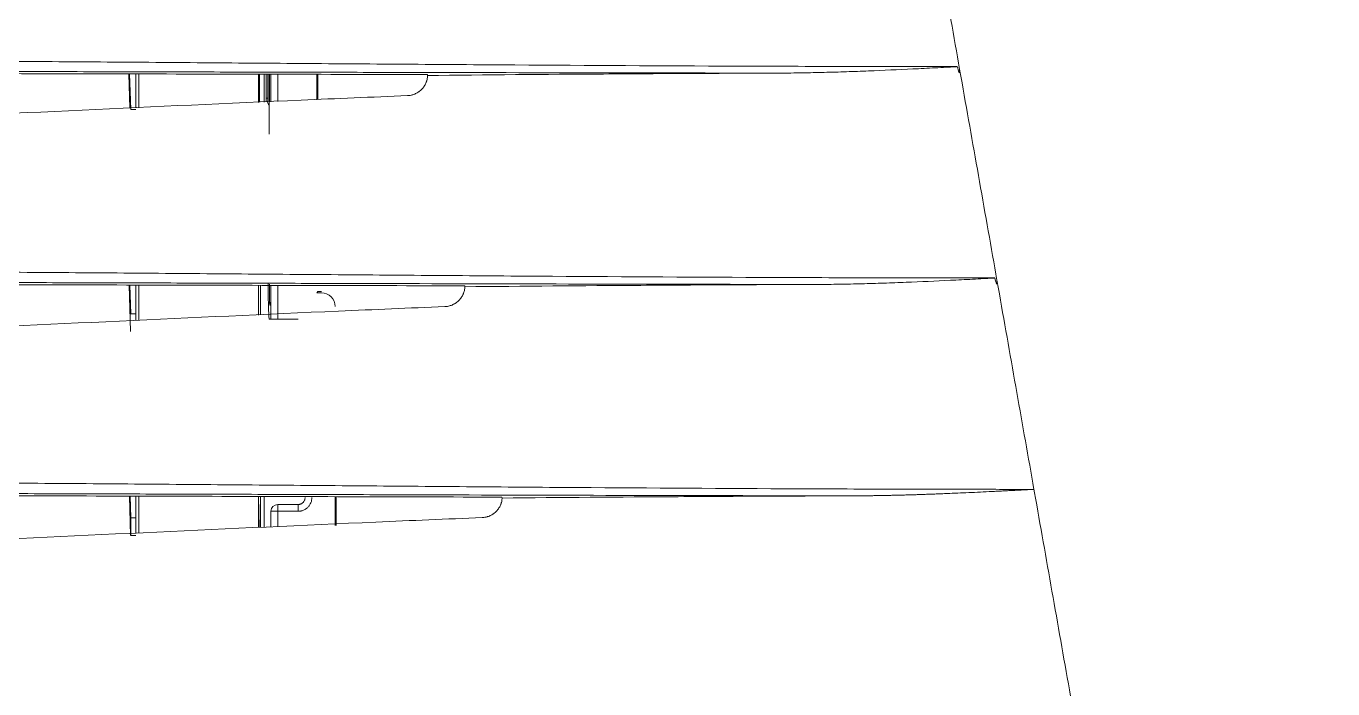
# Model space of a CAD drawing. Header units: millimetres. Extents: x 70151 to 230897, y 35202 to 113211.
# Drawn here: x 175065.9 to 175162.3, y 70947.9 to 70996.8 of the extents above; entities that cross this region are included whole.
import ezdxf

# ---------------------------------------------------------------- set-up
doc = ezdxf.new("R2010")
doc.units = ezdxf.units.MM
doc.header["$LTSCALE"] = 50
doc.layers.add('2-con', color=2, linetype='Continuous')
doc.layers.add('mark-B', color=2, linetype='Continuous', lineweight=20)

# ---------------------------------------------------------------- blocks, each defined once
blk = doc.blocks.new('무풍1way 일반')
at = {"layer": 'mark-B'}
for p, q in [((-421.772, -181.73), (-421.772, -179.011)), ((-421.553, -178.82), (-421.192, -178.82)), ((-421.553, -181.731), (-421.553, -179.003)), ((-421.077, -181.734), (-421.165, -178.819)), ((-436.341, -179.559), (-436.341, -181.693)), ((-436.341, -179.559), (-436.341, -181.693)), ((-436.249, -179.559), (-436.249, -181.693)), ((-436.249, -179.559), (-436.249, -181.693)), ((-432.025, -179.472), (-432.025, -180.616)), ((-432.025, -179.472), (-432.025, -180.616)), ((-431.523, -180.616), (-431.523, -179.45)), ((-431.523, -180.616), (-431.523, -179.45)), ((-431.019, -179.428), (-431.019, -181.707)), ((-431.019, -179.428), (-431.019, -181.707)), ((-430.74, -179.415), (-430.74, -181.708)), ((-430.74, -179.415), (-430.74, -181.708)), ((-430.604, -181.708), (-430.644, -179.411)), ((-430.604, -181.708), (-430.644, -179.411)), ((-430.593, -179.407), (-430.593, -181.707)), ((-421.553, -180.124), (-421.178, -180.124)), ((-421.13, -181.733), (-421.178, -180.124)), ((-432.025, -180.616), (-433.538, -180.616)), ((-432.025, -180.616), (-433.538, -180.616)), ((-433.538, -181.114), (-432.025, -181.114)), ((-433.538, -181.114), (-432.025, -181.114)), ((-431.523, -180.616), (-432.025, -180.616)), ((-431.523, -180.616), (-432.025, -180.616)), ((-421.062, -197.307), (-421.165, -193.881)), ((-433.538, -194.784), (-432.025, -194.784)), ((-433.538, -194.784), (-432.025, -194.784)), ((-431.523, -194.784), (-432.025, -194.784)), ((-432.025, -194.784), (-432.025, -197.28)), ((-431.523, -194.784), (-432.025, -194.784)), ((-432.025, -194.784), (-432.025, -197.28)), ((-431.523, -194.784), (-431.391, -194.784)), ((-431.523, -197.282), (-431.523, -194.784)), ((-431.523, -194.784), (-431.391, -194.784)), ((-431.523, -196.894), (-431.523, -194.784)), ((-430.74, -195.102), (-430.74, -197.283)), ((-430.74, -195.102), (-430.74, -197.283)), ((-430.593, -195.094), (-430.593, -197.283)), ((-421.772, -197.303), (-421.772, -194.7)), ((-421.553, -197.305), (-421.553, -194.69)), ((-421.553, -195.186), (-421.178, -195.186)), ((-421.114, -197.306), (-421.178, -195.186)), ((-431.439, -195.814), (-431.485, -195.814)), ((-431.439, -195.814), (-431.485, -195.814)), ((-434.896, -196.734), (-435.245, -196.734)), ((-434.896, -196.734), (-435.245, -196.734)), ((-435.245, -196.827), (-434.988, -196.827)), ((-435.245, -196.827), (-434.988, -196.827)), ((-434.988, -196.827), (-434.896, -196.734)), ((-434.988, -196.827), (-434.896, -196.734)), ((-431.392, -208.434), (-431.392, -212.858)), ((-431.392, -208.434), (-431.392, -212.858)), ((-434.988, -210.98), (-434.988, -212.85)), ((-434.988, -210.98), (-434.988, -212.85)), ((-434.896, -212.851), (-434.896, -210.976)), ((-434.896, -212.851), (-434.896, -210.976)), ((-432.025, -210.848), (-432.025, -212.857)), ((-432.025, -210.848), (-432.025, -212.857)), ((-431.523, -212.857), (-431.523, -210.825)), ((-431.523, -212.857), (-431.523, -210.825)), ((-431.403, -212.858), (-431.403, -210.819)), ((-431.403, -212.858), (-431.403, -210.819)), ((-431.249, -211.11), (-431.247, -211.067)), ((-431.249, -211.11), (-431.247, -211.067)), ((-431.16, -212.858), (-431.16, -210.808)), ((-431.16, -212.858), (-431.16, -210.808)), ((-431.019, -210.802), (-431.019, -212.857)), ((-431.019, -210.802), (-431.019, -212.857)), ((-430.68, -210.788), (-430.664, -212.859)), ((-430.68, -210.788), (-430.664, -212.859)), ((-430.596, -212.859), (-430.631, -210.785)), ((-430.596, -212.859), (-430.631, -210.785)), ((-430.593, -210.782), (-430.593, -212.857)), ((-421.772, -212.876), (-421.772, -210.387)), ((-421.553, -210.248), (-421.178, -210.248)), ((-421.553, -212.877), (-421.553, -210.377)), ((-421.099, -212.879), (-421.178, -210.248)), ((-421.046, -212.879), (-421.122, -210.359))]:
    blk.add_line(p, q, dxfattribs=at)
blk.add_arc((-431.749, -211.067), 0.502, 355.11295, 0, dxfattribs=at)
blk.add_arc((-431.749, -211.067), 0.502, 355.11295, 0, dxfattribs=at)
for centre, major_axis, ratio, start_param, end_param in [((-421.165, -178.82), (0, -1.506), 0.017455, 4.712389, 5.759587), ((-433.538, -180.616), (0, -0.502), 0.000394, 4.712389, 6.153043), ((-433.538, -180.616), (0, -0.502), 0.000394, 4.712389, 6.153043), ((-432.025, -180.616), (-0.498, -0.066), 0.991395, 1.439291, 3.007874), ((-432.025, -180.616), (0, -0.502), 0.000394, 4.712389, 6.153043), ((-432.025, -180.616), (-0.498, -0.066), 0.991395, 1.439291, 3.007874), ((-432.025, -180.616), (0, -0.502), 0.000394, 4.712389, 6.153043), ((-431.391, -200.117), (0, -5.333), 0.017455, 2.094397, 3.141593), ((-431.391, -200.117), (0, -5.333), 0.017455, 2.094397, 3.141593), ((-431.941, -195.814), (0, 0.502), 0.999848, 4.513439, 4.712389), ((-431.941, -195.814), (0, 0.502), 0.999848, 4.512039, 4.712389), ((-431.78, -210.805), (0.502, -0.011), 0.771631, 0.027441, 0.703995), ((-431.78, -210.805), (0.502, -0.011), 0.771631, 0.027441, 0.703995)]:
    blk.add_ellipse(centre, major_axis=major_axis, ratio=ratio, start_param=start_param, end_param=end_param, dxfattribs=at)
for points, knots in [([(-547.103, -68.744), (-545.452, -78.159), (-543.8, -87.574), (-540.495, -106.405), (-538.843, -115.821), (-535.536, -134.653), (-533.883, -144.069), (-530.575, -162.903), (-528.921, -172.319), (-523.956, -200.571), (-520.646, -219.406), (-515.677, -247.659), (-514.02, -257.077), (-511.535, -271.205), (-510.706, -275.914), (-509.463, -282.978), (-509.049, -285.332), (-508.22, -290.042), (-507.806, -292.396), (-507.391, -294.751)], [0, 0, 0, 0, 0.125, 0.125, 0.25, 0.25, 0.375, 0.375, 0.5, 0.5, 0.75, 0.75, 0.875, 0.875, 0.9375, 0.9375, 0.96875, 0.96875, 1, 1, 1, 1]), ([(-547.103, -68.744), (-545.452, -78.159), (-543.8, -87.574), (-540.495, -106.405), (-538.843, -115.821), (-535.536, -134.653), (-533.883, -144.069), (-530.575, -162.903), (-528.921, -172.319), (-523.956, -200.571), (-520.646, -219.406), (-515.677, -247.659), (-514.02, -257.077), (-511.535, -271.205), (-510.706, -275.914), (-509.463, -282.978), (-509.049, -285.332), (-508.22, -290.042), (-507.806, -292.396), (-507.391, -294.751)], [0, 0, 0, 0, 0.125, 0.125, 0.25, 0.25, 0.375, 0.375, 0.5, 0.5, 0.75, 0.75, 0.875, 0.875, 0.9375, 0.9375, 0.96875, 0.96875, 1, 1, 1, 1]), ([(-506.168, -252.885), (-507.106, -247.71), (-509.735, -233.164), (-514.015, -209.239), (-518.986, -181.108), (-523.904, -152.97), (-528.766, -124.824), (-533.565, -96.669), (-536.717, -77.892), (-538.289, -68.503)], [0, 0, 0, 0, 0.084285, 0.236904, 0.389524, 0.542143, 0.694762, 0.847381, 1, 1, 1, 1]), ([(-538.937, -101.2), (-538.207, -105.348), (-537.478, -109.497), (-536.019, -117.794), (-535.29, -121.943), (-533.101, -134.39), (-531.642, -142.687), (-527.263, -167.582), (-524.342, -184.179), (-518.497, -217.373), (-515.573, -233.971), (-511.188, -258.87), (-509.727, -267.17), (-508.084, -276.507), (-507.901, -277.545), (-507.536, -279.62), (-507.353, -280.657), (-506.989, -282.732), (-506.807, -283.77), (-506.532, -285.326), (-506.441, -285.845), (-506.257, -286.882), (-505.981, -288.438), (-505.706, -289.994), (-505.435, -291.551), (-505.345, -292.07), (-505.209, -292.848), (-505.163, -293.107), (-505.07, -293.626), (-505.023, -293.885), (-504.88, -294.662), (-504.78, -295.179), (-504.619, -295.952), (-504.564, -296.209), (-504.448, -296.722), (-504.267, -297.49), (-504.066, -298.253), (-503.852, -299.012), (-503.742, -299.391), (-503.608, -299.832), (-503.54, -300.052), (-503.505, -300.162), (-503.49, -300.209), (-503.481, -300.241), (-503.476, -300.257), (-503.471, -300.272)], [0, 0, 0, 0, 0.0625, 0.0625, 0.125, 0.125, 0.25, 0.25, 0.5, 0.5, 0.75, 0.75, 0.875, 0.875, 0.890625, 0.890625, 0.90625, 0.90625, 0.921875, 0.921875, 0.929687, 0.929687, 0.9375, 0.953125, 0.953125, 0.960937, 0.960937, 0.964844, 0.964844, 0.96875, 0.96875, 0.976562, 0.976562, 0.980469, 0.980469, 0.984375, 0.992188, 0.992188, 0.996094, 0.998047, 0.999023, 0.999512, 0.999756, 0.999756, 1, 1, 1, 1]), ([(-504.401, -300.59), (-504.719, -299.585), (-505.005, -298.571), (-505.319, -297.294), (-505.379, -297.038), (-505.496, -296.525), (-505.552, -296.268), (-505.714, -295.495), (-505.815, -294.978), (-505.959, -294.201), (-506.007, -293.941), (-506.1, -293.423), (-506.146, -293.163), (-506.282, -292.384), (-506.372, -291.865), (-506.643, -290.307), (-506.918, -288.75), (-507.194, -287.194), (-507.378, -286.156), (-507.47, -285.637), (-507.744, -284.08), (-507.927, -283.041), (-508.292, -280.965), (-508.474, -279.927), (-508.839, -277.851), (-509.022, -276.813), (-510.666, -267.47), (-512.128, -259.165), (-516.515, -234.252), (-519.441, -217.645), (-525.288, -184.431), (-528.21, -167.824), (-532.591, -142.915), (-534.05, -134.612), (-536.24, -122.159), (-536.969, -118.007), (-538.428, -109.705), (-539.158, -105.554), (-539.888, -101.403)], [0, 0, 0, 0, 0.015625, 0.015625, 0.019531, 0.019531, 0.023437, 0.023437, 0.03125, 0.03125, 0.035156, 0.035156, 0.039062, 0.039062, 0.046875, 0.046875, 0.0625, 0.070312, 0.070312, 0.078125, 0.078125, 0.09375, 0.09375, 0.109375, 0.109375, 0.125, 0.125, 0.25, 0.25, 0.5, 0.5, 0.75, 0.75, 0.875, 0.875, 0.9375, 0.9375, 1, 1, 1, 1]), ([(-490.576, -166.53), (-490.147, -168.957), (-489.288, -173.81), (-488.43, -178.663), (-488.001, -181.09)], [0, 0, 0, 0, 0.5, 1, 1, 1, 1]), ([(-508.434, -294.915), (-508.661, -293.628), (-508.887, -292.34), (-509.341, -289.766), (-509.567, -288.479), (-510.247, -284.617), (-510.7, -282.042), (-512.06, -274.319), (-512.966, -269.17), (-515.684, -253.723), (-517.496, -243.426), (-521.118, -222.831), (-522.929, -212.534), (-526.551, -191.941), (-528.361, -181.644), (-530.171, -171.348)], [0, 0, 0, 0, 0.03125, 0.03125, 0.0625, 0.0625, 0.125, 0.125, 0.25, 0.25, 0.5, 0.5, 0.75, 0.75, 1, 1, 1, 1]), ([(-508.434, -294.915), (-508.661, -293.628), (-508.887, -292.34), (-509.341, -289.766), (-509.567, -288.479), (-510.247, -284.617), (-510.7, -282.042), (-512.06, -274.319), (-512.966, -269.17), (-515.684, -253.723), (-517.496, -243.426), (-521.118, -222.831), (-522.929, -212.534), (-526.551, -191.941), (-528.361, -181.644), (-530.171, -171.348)], [0, 0, 0, 0, 0.03125, 0.03125, 0.0625, 0.0625, 0.125, 0.125, 0.25, 0.25, 0.5, 0.5, 0.75, 0.75, 1, 1, 1, 1]), ([(-358.188, -177.073), (-363.621, -177.073), (-374.486, -177.199), (-390.736, -177.67), (-406.931, -178.329), (-423.094, -179.082), (-436.475, -179.704), (-444.479, -180.042), (-447.09, -180.147)], [0, 0, 0, 0, 0.182363, 0.364727, 0.54709, 0.729453, 0.911816, 1, 1, 1, 1]), ([(-448.568, -181.545), (-448.561, -181.453), (-448.546, -181.363), (-448.515, -181.251), (-448.509, -181.229), (-448.495, -181.185), (-448.487, -181.163), (-448.463, -181.099), (-448.427, -181.014), (-448.372, -180.913), (-448.335, -180.855), (-448.309, -180.816), (-448.296, -180.797), (-448.227, -180.703), (-448.165, -180.634), (-448.064, -180.538), (-448.012, -180.493), (-447.955, -180.451), (-447.917, -180.424), (-447.898, -180.41), (-447.8, -180.347), (-447.718, -180.303), (-447.589, -180.249), (-447.545, -180.233), (-447.479, -180.212), (-447.456, -180.205), (-447.411, -180.193), (-447.388, -180.188), (-447.274, -180.163), (-447.183, -180.151), (-447.09, -180.147)], [0, 0, 0, 0, 0.125, 0.125, 0.15625, 0.15625, 0.1875, 0.1875, 0.25, 0.3125, 0.34375, 0.34375, 0.375, 0.375, 0.5, 0.5, 0.5625, 0.59375, 0.59375, 0.625, 0.625, 0.75, 0.75, 0.8125, 0.8125, 0.84375, 0.84375, 0.875, 0.875, 1, 1, 1, 1]), ([(-433.538, -180.616), (-433.604, -180.616), (-433.67, -180.622), (-433.752, -180.639), (-433.768, -180.643), (-433.8, -180.651), (-433.848, -180.664), (-433.925, -180.692), (-433.984, -180.721), (-434.028, -180.744), (-434.042, -180.753), (-434.071, -180.77), (-434.085, -180.779), (-434.153, -180.825), (-434.204, -180.868), (-434.273, -180.938), (-434.295, -180.962), (-434.337, -181.014), (-434.356, -181.041), (-434.411, -181.123), (-434.441, -181.182), (-434.479, -181.273), (-434.49, -181.305), (-434.509, -181.368), (-434.517, -181.4), (-434.535, -181.497), (-434.542, -181.562), (-434.542, -181.629)], [0, 0, 0, 0, 0.125, 0.125, 0.15625, 0.15625, 0.1875, 0.25, 0.3125, 0.3125, 0.34375, 0.34375, 0.375, 0.375, 0.5, 0.5, 0.5625, 0.5625, 0.625, 0.625, 0.75, 0.75, 0.8125, 0.8125, 0.875, 0.875, 1, 1, 1, 1]), ([(-433.538, -180.616), (-433.604, -180.616), (-433.67, -180.622), (-433.752, -180.639), (-433.768, -180.643), (-433.8, -180.651), (-433.848, -180.664), (-433.925, -180.692), (-433.984, -180.721), (-434.028, -180.744), (-434.042, -180.753), (-434.071, -180.77), (-434.085, -180.779), (-434.153, -180.825), (-434.204, -180.868), (-434.273, -180.938), (-434.295, -180.962), (-434.337, -181.014), (-434.356, -181.041), (-434.411, -181.123), (-434.441, -181.182), (-434.479, -181.273), (-434.49, -181.305), (-434.509, -181.368), (-434.517, -181.4), (-434.535, -181.497), (-434.542, -181.562), (-434.542, -181.629)], [0, 0, 0, 0, 0.125, 0.125, 0.15625, 0.15625, 0.1875, 0.25, 0.3125, 0.3125, 0.34375, 0.34375, 0.375, 0.375, 0.5, 0.5, 0.5625, 0.5625, 0.625, 0.625, 0.75, 0.75, 0.8125, 0.8125, 0.875, 0.875, 1, 1, 1, 1]), ([(-434.04, -181.629), (-434.04, -181.596), (-434.037, -181.563), (-434.027, -181.514), (-434.023, -181.498), (-434.014, -181.466), (-434.009, -181.45), (-433.99, -181.404), (-433.975, -181.374), (-433.949, -181.332), (-433.939, -181.319), (-433.918, -181.292), (-433.907, -181.28), (-433.873, -181.244), (-433.848, -181.222), (-433.807, -181.193), (-433.792, -181.184), (-433.763, -181.168), (-433.733, -181.153), (-433.702, -181.142), (-433.67, -181.132), (-433.654, -181.127), (-433.605, -181.117), (-433.571, -181.114), (-433.538, -181.114)], [0, 0, 0, 0, 0.125, 0.125, 0.1875, 0.1875, 0.25, 0.25, 0.375, 0.375, 0.4375, 0.4375, 0.5, 0.5, 0.625, 0.625, 0.6875, 0.6875, 0.75, 0.8125, 0.8125, 0.875, 0.875, 1, 1, 1, 1]), ([(-434.04, -181.629), (-434.04, -181.596), (-434.037, -181.563), (-434.027, -181.514), (-434.023, -181.498), (-434.014, -181.466), (-434.009, -181.45), (-433.99, -181.404), (-433.975, -181.374), (-433.949, -181.332), (-433.939, -181.319), (-433.918, -181.292), (-433.907, -181.28), (-433.873, -181.244), (-433.848, -181.222), (-433.807, -181.193), (-433.792, -181.184), (-433.763, -181.168), (-433.733, -181.153), (-433.702, -181.142), (-433.67, -181.132), (-433.654, -181.127), (-433.605, -181.117), (-433.571, -181.114), (-433.538, -181.114)], [0, 0, 0, 0, 0.125, 0.125, 0.1875, 0.1875, 0.25, 0.25, 0.375, 0.375, 0.4375, 0.4375, 0.5, 0.5, 0.625, 0.625, 0.6875, 0.6875, 0.75, 0.8125, 0.8125, 0.875, 0.875, 1, 1, 1, 1]), ([(-487.798, -182.233), (-487.717, -182.229), (-487.556, -182.221), (-487.316, -182.208), (-487.079, -182.196), (-486.846, -182.183), (-486.615, -182.171), (-486.389, -182.16), (-486.165, -182.148), (-485.945, -182.137), (-485.728, -182.126), (-485.514, -182.115), (-485.304, -182.104), (-485.097, -182.094), (-484.893, -182.083), (-484.693, -182.073), (-484.271, -182.053), (-483.635, -182.022), (-482.795, -181.983), (-481.983, -181.948), (-481.315, -181.92), (-480.783, -181.899), (-480.379, -181.884), (-479.979, -181.87), (-479.585, -181.856), (-479.196, -181.844), (-478.811, -181.832), (-478.432, -181.821), (-478.057, -181.81), (-477.687, -181.801), (-477.323, -181.792), (-476.963, -181.785), (-476.608, -181.778), (-476.258, -181.772), (-475.913, -181.767), (-475.573, -181.763), (-475.238, -181.759), (-474.908, -181.757), (-474.689, -181.756), (-474.581, -181.755)], [0, 0, 0, 0, 0.018421, 0.036592, 0.054512, 0.072182, 0.089601, 0.106769, 0.123687, 0.140353, 0.15677, 0.172935, 0.18885, 0.204514, 0.219927, 0.23509, 0.250001, 0.315735, 0.379313, 0.440734, 0.5, 0.53095, 0.561526, 0.591729, 0.621559, 0.651016, 0.680099, 0.708809, 0.737145, 0.765109, 0.792699, 0.819916, 0.84676, 0.873232, 0.89933, 0.925056, 0.95041, 0.975391, 1, 1, 1, 1]), ([(-448.572, -181.593), (-452.895, -181.632), (-457.224, -181.665), (-463.726, -181.706), (-468.064, -181.73), (-472.407, -181.748), (-474.581, -181.755)], [0, 0, 0, 0, 0.5, 0.5, 0.75, 1, 1, 1, 1]), ([(-474.581, -181.755), (-469.686, -181.762), (-464.792, -181.771), (-455.007, -181.793), (-450.116, -181.806), (-442.779, -181.828), (-440.333, -181.835), (-435.443, -181.85), (-432.997, -181.857), (-428.106, -181.872), (-423.216, -181.887), (-415.879, -181.909), (-408.542, -181.93), (-403.65, -181.943), (-398.758, -181.955), (-396.312, -181.961), (-391.419, -181.971), (-388.972, -181.976), (-381.632, -181.99), (-376.738, -181.997), (-369.396, -182.004), (-366.949, -182.006), (-362.054, -182.008), (-359.606, -182.009), (-357.159, -182.009)], [0, 0, 0, 0, 0.125, 0.125, 0.25, 0.25, 0.3125, 0.3125, 0.375, 0.375, 0.4375, 0.5, 0.5625, 0.625, 0.625, 0.6875, 0.6875, 0.75, 0.75, 0.875, 0.875, 0.9375, 0.9375, 1, 1, 1, 1]), ([(-357.344, -181.844), (-361.146, -181.844), (-364.949, -181.842), (-372.552, -181.836), (-376.354, -181.832), (-383.956, -181.822), (-387.757, -181.815), (-395.358, -181.8), (-399.158, -181.792), (-406.758, -181.774), (-410.558, -181.764), (-418.157, -181.744), (-421.956, -181.733), (-429.554, -181.712), (-433.353, -181.701), (-440.952, -181.68), (-444.751, -181.67), (-448.551, -181.66)], [0, 0, 0, 0, 0.125, 0.125, 0.25, 0.25, 0.375, 0.375, 0.5, 0.5, 0.625, 0.625, 0.75, 0.75, 0.875, 0.875, 1, 1, 1, 1]), ([(-357.159, -182.892), (-357.499, -182.892), (-357.839, -182.892), (-358.52, -182.892), (-359.541, -182.892), (-361.924, -182.891), (-363.966, -182.889), (-368.05, -182.885), (-370.773, -182.88), (-378.941, -182.862), (-384.385, -182.844), (-392.551, -182.809), (-395.273, -182.796), (-400.716, -182.767), (-403.438, -182.751), (-408.88, -182.717), (-411.602, -182.699), (-417.043, -182.66), (-419.764, -182.639), (-425.205, -182.597), (-427.926, -182.575), (-433.367, -182.53), (-436.088, -182.507), (-441.529, -182.463), (-444.249, -182.441), (-449.691, -182.399), (-452.412, -182.379), (-460.575, -182.323), (-466.018, -182.292), (-474.184, -182.258), (-476.906, -182.249), (-480.99, -182.24), (-482.352, -182.238), (-484.394, -182.235), (-485.415, -182.234), (-486.607, -182.234), (-487.118, -182.234), (-487.458, -182.233), (-487.628, -182.233), (-487.798, -182.233)], [0, 0, 0, 0, 0.007813, 0.007813, 0.015625, 0.03125, 0.0625, 0.0625, 0.125, 0.125, 0.25, 0.25, 0.3125, 0.3125, 0.375, 0.375, 0.4375, 0.4375, 0.5, 0.5, 0.5625, 0.5625, 0.625, 0.625, 0.6875, 0.6875, 0.75, 0.75, 0.875, 0.875, 0.9375, 0.9375, 0.96875, 0.96875, 0.984375, 0.992187, 0.996094, 0.996094, 1, 1, 1, 1]), ([(-487.798, -182.233), (-487.377, -184.614), (-486.527, -189.42), (-485.677, -194.227), (-485.248, -196.654)], [0, 0, 0, 0, 0.495168, 1, 1, 1, 1]), ([(-355.435, -192.637), (-360.87, -192.637), (-371.739, -192.763), (-387.99, -193.234), (-404.183, -193.893), (-420.341, -194.646), (-433.72, -195.268), (-441.725, -195.606), (-444.337, -195.711)], [0, 0, 0, 0, 0.182352, 0.364704, 0.547056, 0.729408, 0.91176, 1, 1, 1, 1]), ([(-445.817, -197.111), (-445.81, -197.019), (-445.794, -196.929), (-445.758, -196.796), (-445.745, -196.753), (-445.72, -196.688), (-445.712, -196.666), (-445.694, -196.624), (-445.684, -196.603), (-445.634, -196.498), (-445.586, -196.419), (-445.504, -196.307), (-445.475, -196.271), (-445.429, -196.219), (-445.413, -196.202), (-445.38, -196.168), (-445.364, -196.152), (-445.279, -196.072), (-445.206, -196.014), (-445.109, -195.951), (-445.089, -195.939), (-445.049, -195.915), (-445.028, -195.903), (-444.966, -195.87), (-444.924, -195.85), (-444.795, -195.796), (-444.707, -195.768), (-444.57, -195.737), (-444.524, -195.729), (-444.431, -195.717), (-444.384, -195.713), (-444.337, -195.711)], [0, 0, 0, 0, 0.125, 0.125, 0.1875, 0.1875, 0.21875, 0.21875, 0.25, 0.25, 0.375, 0.375, 0.4375, 0.4375, 0.46875, 0.46875, 0.5, 0.5, 0.625, 0.625, 0.65625, 0.65625, 0.6875, 0.6875, 0.75, 0.75, 0.875, 0.875, 0.9375, 0.9375, 1, 1, 1, 1]), ([(-436.249, -195.73), (-436.249, -195.993), (-436.141, -196.255), (-435.769, -196.626), (-435.508, -196.734), (-435.245, -196.734)], [0, 0, 0, 0, 0.5, 0.5, 1, 1, 1, 1]), ([(-436.249, -195.73), (-436.249, -195.993), (-436.141, -196.255), (-435.769, -196.626), (-435.508, -196.734), (-435.245, -196.734)], [0, 0, 0, 0, 0.5, 0.5, 1, 1, 1, 1]), ([(-431.485, -195.814), (-431.486, -195.814), (-431.488, -195.821), (-431.491, -195.85), (-431.494, -195.881), (-431.495, -195.91), (-431.496, -195.92), (-431.497, -195.942), (-431.497, -195.954), (-431.499, -195.991), (-431.5, -196.019), (-431.502, -196.065), (-431.502, -196.081), (-431.503, -196.115), (-431.504, -196.132), (-431.505, -196.186), (-431.507, -196.263), (-431.508, -196.35), (-431.51, -196.441), (-431.511, -196.489), (-431.512, -196.553), (-431.512, -196.565), (-431.512, -196.591), (-431.513, -196.63), (-431.513, -196.67), (-431.514, -196.752), (-431.515, -196.863), (-431.516, -196.98), (-431.517, -197.07), (-431.517, -197.101), (-431.518, -197.158), (-431.518, -197.185), (-431.518, -197.212)], [0, 0, 0, 0, 0.077334, 0.154667, 0.232001, 0.232001, 0.270667, 0.270667, 0.309334, 0.309334, 0.386668, 0.386668, 0.425334, 0.425334, 0.464001, 0.464001, 0.541335, 0.618668, 0.618668, 0.696002, 0.696002, 0.715335, 0.715335, 0.734668, 0.773335, 0.773335, 0.850669, 0.928002, 0.928002, 0.966669, 0.966669, 1, 1, 1, 1]), ([(-431.485, -195.814), (-431.486, -195.814), (-431.488, -195.821), (-431.491, -195.85), (-431.494, -195.881), (-431.495, -195.91), (-431.496, -195.92), (-431.497, -195.942), (-431.497, -195.954), (-431.499, -195.991), (-431.5, -196.019), (-431.502, -196.065), (-431.502, -196.081), (-431.503, -196.115), (-431.504, -196.132), (-431.505, -196.186), (-431.507, -196.263), (-431.508, -196.35), (-431.51, -196.441), (-431.511, -196.489), (-431.512, -196.553), (-431.512, -196.565), (-431.512, -196.591), (-431.513, -196.63), (-431.513, -196.67), (-431.514, -196.752), (-431.515, -196.863), (-431.516, -196.98), (-431.517, -197.07), (-431.517, -197.101), (-431.518, -197.158), (-431.518, -197.185), (-431.518, -197.212)], [0, 0, 0, 0, 0.077334, 0.154667, 0.232001, 0.232001, 0.270667, 0.270667, 0.309334, 0.309334, 0.386668, 0.386668, 0.425334, 0.425334, 0.464001, 0.464001, 0.541335, 0.618668, 0.618668, 0.696002, 0.696002, 0.715335, 0.715335, 0.734668, 0.773335, 0.773335, 0.850669, 0.928002, 0.928002, 0.966669, 0.966669, 1, 1, 1, 1]), ([(-431.518, -197.215), (-431.516, -196.972), (-431.513, -196.541), (-431.503, -196.101), (-431.496, -195.926), (-431.493, -195.893), (-431.493, -195.893)], [0, 0, 0, 0, 0.334676, 0.680372, 0.910935, 1, 1, 1, 1]), ([(-431.518, -197.215), (-431.516, -196.972), (-431.513, -196.541), (-431.503, -196.101), (-431.496, -195.926), (-431.493, -195.893), (-431.493, -195.893)], [0, 0, 0, 0, 0.334676, 0.680372, 0.910935, 1, 1, 1, 1]), ([(-431.405, -197.371), (-431.405, -197.357), (-431.405, -197.343), (-431.405, -197.298), (-431.405, -197.266), (-431.406, -197.172), (-431.407, -197.049), (-431.408, -196.931), (-431.409, -196.844), (-431.409, -196.815), (-431.409, -196.758), (-431.41, -196.73), (-431.411, -196.648), (-431.412, -196.543), (-431.414, -196.446), (-431.415, -196.354), (-431.416, -196.31), (-431.417, -196.258), (-431.417, -196.248), (-431.418, -196.227), (-431.418, -196.198), (-431.419, -196.169), (-431.421, -196.115), (-431.423, -196.048), (-431.425, -195.993), (-431.426, -195.955), (-431.427, -195.943), (-431.428, -195.921), (-431.428, -195.911), (-431.43, -195.882), (-431.432, -195.85), (-431.435, -195.83), (-431.437, -195.817), (-431.438, -195.814), (-431.439, -195.814)], [0, 0, 0, 0, 0.015604, 0.015604, 0.052063, 0.052063, 0.124981, 0.1979, 0.1979, 0.234359, 0.234359, 0.270818, 0.270818, 0.343736, 0.416654, 0.416654, 0.489572, 0.489572, 0.507802, 0.507802, 0.526032, 0.562491, 0.562491, 0.635409, 0.708327, 0.708327, 0.744786, 0.744786, 0.781245, 0.781245, 0.854164, 0.927082, 0.927082, 1, 1, 1, 1]), ([(-431.405, -197.371), (-431.405, -197.357), (-431.405, -197.343), (-431.405, -197.298), (-431.405, -197.266), (-431.406, -197.172), (-431.407, -197.049), (-431.408, -196.931), (-431.409, -196.844), (-431.409, -196.815), (-431.409, -196.758), (-431.41, -196.73), (-431.411, -196.648), (-431.412, -196.543), (-431.414, -196.446), (-431.415, -196.354), (-431.416, -196.31), (-431.417, -196.258), (-431.417, -196.248), (-431.418, -196.227), (-431.418, -196.198), (-431.419, -196.169), (-431.421, -196.115), (-431.423, -196.048), (-431.425, -195.993), (-431.426, -195.955), (-431.427, -195.943), (-431.428, -195.921), (-431.428, -195.911), (-431.43, -195.882), (-431.432, -195.85), (-431.435, -195.83), (-431.437, -195.817), (-431.438, -195.814), (-431.439, -195.814)], [0, 0, 0, 0, 0.015604, 0.015604, 0.052063, 0.052063, 0.124981, 0.1979, 0.1979, 0.234359, 0.234359, 0.270818, 0.270818, 0.343736, 0.416654, 0.416654, 0.489572, 0.489572, 0.507802, 0.507802, 0.526032, 0.562491, 0.562491, 0.635409, 0.708327, 0.708327, 0.744786, 0.744786, 0.781245, 0.781245, 0.854164, 0.927082, 0.927082, 1, 1, 1, 1]), ([(-484.905, -197.828), (-484.905, -197.828), (-484.905, -197.828), (-484.904, -197.827), (-484.904, -197.827), (-484.903, -197.827), (-484.903, -197.827), (-484.901, -197.826), (-484.9, -197.826), (-484.897, -197.825), (-484.895, -197.825), (-484.888, -197.824), (-484.884, -197.824), (-484.871, -197.822), (-484.863, -197.822), (-484.837, -197.82), (-484.82, -197.819), (-484.769, -197.815), (-484.735, -197.813), (-484.633, -197.807), (-484.565, -197.804), (-484.361, -197.792), (-484.224, -197.785), (-483.815, -197.763), (-483.543, -197.749), (-482.725, -197.706), (-482.18, -197.679), (-480.544, -197.599), (-479.454, -197.55), (-477.818, -197.485), (-477.272, -197.465), (-476.182, -197.429), (-475.636, -197.413), (-474.546, -197.385), (-474, -197.373), (-472.91, -197.356), (-472.365, -197.35), (-471.819, -197.349)], [0, 0, 0, 0, 0.000061, 0.000061, 0.000122, 0.000122, 0.000244, 0.000244, 0.000488, 0.000488, 0.000977, 0.000977, 0.001953, 0.001953, 0.003906, 0.003906, 0.007813, 0.007813, 0.015625, 0.015625, 0.03125, 0.03125, 0.0625, 0.0625, 0.125, 0.125, 0.25, 0.25, 0.5, 0.5, 0.625, 0.625, 0.75, 0.75, 0.875, 0.875, 1, 1, 1, 1]), ([(-445.822, -197.18), (-450.144, -197.22), (-454.471, -197.255), (-460.97, -197.297), (-463.138, -197.31), (-467.476, -197.332), (-469.647, -197.341), (-471.819, -197.349)], [0, 0, 0, 0, 0.5, 0.5, 0.75, 0.75, 1, 1, 1, 1]), ([(-471.819, -197.349), (-466.925, -197.354), (-462.032, -197.362), (-452.248, -197.382), (-447.357, -197.394), (-440.02, -197.413), (-437.574, -197.419), (-432.684, -197.433), (-430.238, -197.439), (-425.348, -197.453), (-420.457, -197.466), (-413.121, -197.485), (-405.784, -197.504), (-400.892, -197.515), (-393.554, -197.531), (-388.661, -197.54), (-378.875, -197.556), (-373.982, -197.562), (-366.642, -197.569), (-364.195, -197.57), (-359.3, -197.573), (-356.853, -197.573), (-354.406, -197.573)], [0, 0, 0, 0, 0.125, 0.125, 0.25, 0.25, 0.3125, 0.3125, 0.375, 0.375, 0.4375, 0.5, 0.5625, 0.625, 0.625, 0.75, 0.75, 0.875, 0.875, 0.9375, 0.9375, 1, 1, 1, 1]), ([(-445.801, -197.247), (-442.001, -197.256), (-438.202, -197.265), (-430.602, -197.283), (-426.803, -197.293), (-419.204, -197.311), (-415.404, -197.321), (-407.805, -197.339), (-404.005, -197.347), (-396.405, -197.363), (-392.604, -197.37), (-385.003, -197.383), (-381.202, -197.389), (-373.6, -197.398), (-369.799, -197.401), (-362.195, -197.406), (-358.393, -197.408), (-354.591, -197.408)], [0, 0, 0, 0, 0.125, 0.125, 0.25, 0.25, 0.375, 0.375, 0.5, 0.5, 0.625, 0.625, 0.75, 0.75, 0.875, 0.875, 1, 1, 1, 1]), ([(-485.07, -197.658), (-484.641, -200.085), (-483.783, -204.938), (-482.924, -209.791), (-482.495, -212.218)], [0, 0, 0, 0, 0.5, 1, 1, 1, 1]), ([(-354.406, -198.456), (-354.746, -198.456), (-355.086, -198.456), (-355.766, -198.456), (-356.786, -198.456), (-359.166, -198.455), (-361.205, -198.453), (-365.285, -198.449), (-368.004, -198.445), (-376.163, -198.428), (-381.601, -198.411), (-389.758, -198.378), (-392.477, -198.366), (-397.914, -198.339), (-400.633, -198.324), (-406.07, -198.291), (-408.788, -198.274), (-414.225, -198.237), (-416.943, -198.217), (-422.379, -198.177), (-425.096, -198.155), (-430.532, -198.113), (-433.25, -198.091), (-438.686, -198.049), (-441.404, -198.028), (-446.84, -197.988), (-449.558, -197.968), (-457.712, -197.915), (-463.149, -197.884), (-471.306, -197.852), (-474.026, -197.844), (-479.465, -197.832), (-482.184, -197.828), (-484.905, -197.828)], [0, 0, 0, 0, 0.007812, 0.007812, 0.015625, 0.03125, 0.0625, 0.0625, 0.125, 0.125, 0.25, 0.25, 0.3125, 0.3125, 0.375, 0.375, 0.4375, 0.4375, 0.5, 0.5, 0.5625, 0.5625, 0.625, 0.625, 0.6875, 0.6875, 0.75, 0.75, 0.875, 0.875, 0.9375, 0.9375, 1, 1, 1, 1]), ([(-352.682, -208.201), (-358.119, -208.201), (-368.991, -208.327), (-385.244, -208.798), (-401.435, -209.458), (-417.589, -210.21), (-430.965, -210.832), (-438.971, -211.17), (-441.585, -211.275)], [0, 0, 0, 0, 0.182341, 0.364682, 0.547023, 0.729364, 0.911705, 1, 1, 1, 1]), ([(-431.299, -212.853), (-431.299, -212.821), (-431.299, -212.79), (-431.298, -212.632), (-431.298, -212.508), (-431.296, -212.264), (-431.296, -212.145), (-431.294, -211.968), (-431.294, -211.909), (-431.293, -211.795), (-431.292, -211.738), (-431.29, -211.573), (-431.289, -211.466), (-431.286, -211.262), (-431.285, -211.164), (-431.283, -211.047), (-431.282, -211.024), (-431.282, -210.978), (-431.281, -210.956), (-431.28, -210.889), (-431.279, -210.846), (-431.278, -210.805)], [0, 0, 0, 0, 0.039731, 0.039731, 0.199776, 0.199776, 0.359821, 0.359821, 0.439843, 0.439843, 0.519865, 0.519865, 0.67991, 0.67991, 0.839955, 0.839955, 0.879966, 0.879966, 0.919978, 0.919978, 1, 1, 1, 1]), ([(-431.299, -212.853), (-431.299, -212.821), (-431.299, -212.79), (-431.298, -212.632), (-431.298, -212.508), (-431.296, -212.264), (-431.296, -212.145), (-431.294, -211.968), (-431.294, -211.909), (-431.293, -211.795), (-431.292, -211.738), (-431.29, -211.573), (-431.289, -211.466), (-431.286, -211.262), (-431.285, -211.164), (-431.283, -211.047), (-431.282, -211.024), (-431.282, -210.978), (-431.281, -210.956), (-431.28, -210.889), (-431.279, -210.846), (-431.278, -210.805)], [0, 0, 0, 0, 0.039731, 0.039731, 0.199776, 0.199776, 0.359821, 0.359821, 0.439843, 0.439843, 0.519865, 0.519865, 0.67991, 0.67991, 0.839955, 0.839955, 0.879966, 0.879966, 0.919978, 0.919978, 1, 1, 1, 1]), ([(-443.065, -212.676), (-443.058, -212.584), (-443.043, -212.493), (-443.012, -212.382), (-443.006, -212.359), (-442.991, -212.315), (-442.984, -212.294), (-442.96, -212.229), (-442.923, -212.144), (-442.869, -212.043), (-442.831, -211.984), (-442.806, -211.946), (-442.792, -211.926), (-442.723, -211.832), (-442.661, -211.763), (-442.56, -211.667), (-442.507, -211.622), (-442.451, -211.58), (-442.413, -211.552), (-442.393, -211.539), (-442.295, -211.475), (-442.213, -211.432), (-442.084, -211.378), (-442.04, -211.362), (-441.973, -211.341), (-441.951, -211.334), (-441.905, -211.322), (-441.883, -211.316), (-441.769, -211.291), (-441.677, -211.279), (-441.585, -211.275)], [0, 0, 0, 0, 0.125, 0.125, 0.15625, 0.15625, 0.1875, 0.1875, 0.25, 0.3125, 0.34375, 0.34375, 0.375, 0.375, 0.5, 0.5, 0.5625, 0.59375, 0.59375, 0.625, 0.625, 0.75, 0.75, 0.8125, 0.8125, 0.84375, 0.84375, 0.875, 0.875, 1, 1, 1, 1]), ([(-482.143, -213.421), (-482.143, -213.421), (-482.143, -213.421), (-482.143, -213.421), (-482.143, -213.42), (-482.142, -213.42), (-482.141, -213.42), (-482.14, -213.42), (-482.139, -213.419), (-482.136, -213.419), (-482.133, -213.418), (-482.127, -213.418), (-482.123, -213.417), (-482.11, -213.416), (-482.102, -213.415), (-482.076, -213.413), (-482.059, -213.412), (-482.008, -213.409), (-481.974, -213.406), (-481.872, -213.401), (-481.804, -213.397), (-481.599, -213.385), (-481.463, -213.378), (-481.054, -213.356), (-480.781, -213.342), (-479.963, -213.3), (-479.418, -213.272), (-477.782, -213.192), (-476.692, -213.143), (-475.056, -213.078), (-474.51, -213.058), (-473.419, -213.021), (-472.874, -213.005), (-471.783, -212.977), (-471.238, -212.966), (-470.148, -212.948), (-469.602, -212.942), (-469.057, -212.94)], [0, 0, 0, 0, 0.000061, 0.000061, 0.000122, 0.000122, 0.000244, 0.000244, 0.000488, 0.000488, 0.000977, 0.000977, 0.001953, 0.001953, 0.003906, 0.003906, 0.007813, 0.007813, 0.015625, 0.015625, 0.03125, 0.03125, 0.0625, 0.0625, 0.125, 0.125, 0.25, 0.25, 0.5, 0.5, 0.625, 0.625, 0.75, 0.75, 0.875, 0.875, 1, 1, 1, 1]), ([(-469.057, -212.94), (-466.885, -212.932), (-464.715, -212.923), (-460.379, -212.9), (-458.212, -212.887), (-451.716, -212.843), (-447.391, -212.808), (-443.072, -212.766)], [0, 0, 0, 0, 0.25, 0.25, 0.5, 0.5, 1, 1, 1, 1]), ([(-469.057, -212.94), (-464.164, -212.945), (-459.271, -212.953), (-449.488, -212.97), (-444.597, -212.981), (-437.26, -212.997), (-434.815, -213.003), (-429.924, -213.015), (-427.479, -213.021), (-422.588, -213.032), (-417.698, -213.044), (-410.361, -213.061), (-403.025, -213.077), (-398.133, -213.087), (-390.795, -213.101), (-385.903, -213.109), (-376.119, -213.122), (-368.78, -213.13), (-361.44, -213.135), (-356.547, -213.137), (-354.1, -213.137), (-351.653, -213.137)], [0, 0, 0, 0, 0.125, 0.125, 0.25, 0.25, 0.3125, 0.3125, 0.375, 0.375, 0.4375, 0.5, 0.5625, 0.625, 0.625, 0.75, 0.75, 0.875, 0.9375, 0.9375, 1, 1, 1, 1]), ([(-443.051, -212.834), (-439.251, -212.841), (-435.451, -212.849), (-427.851, -212.865), (-424.051, -212.873), (-416.452, -212.889), (-412.652, -212.897), (-405.052, -212.913), (-401.252, -212.92), (-393.651, -212.933), (-389.851, -212.94), (-382.249, -212.951), (-378.448, -212.955), (-370.846, -212.963), (-367.045, -212.966), (-359.442, -212.97), (-355.64, -212.972), (-351.838, -212.972)], [0, 0, 0, 0, 0.125, 0.125, 0.25, 0.25, 0.375, 0.375, 0.5, 0.5, 0.625, 0.625, 0.75, 0.75, 0.875, 0.875, 1, 1, 1, 1]), ([(-482.318, -213.222), (-481.888, -215.649), (-481.03, -220.502), (-480.172, -225.355), (-479.742, -227.782)], [0, 0, 0, 0, 0.5, 1, 1, 1, 1]), ([(-351.653, -214.02), (-351.993, -214.02), (-352.333, -214.02), (-353.013, -214.02), (-354.033, -214.02), (-356.412, -214.019), (-358.451, -214.018), (-362.53, -214.014), (-365.25, -214.01), (-373.407, -213.994), (-378.845, -213.978), (-387.001, -213.947), (-389.72, -213.935), (-395.157, -213.91), (-397.875, -213.895), (-403.312, -213.865), (-406.03, -213.848), (-411.467, -213.813), (-414.185, -213.794), (-419.621, -213.755), (-422.339, -213.735), (-427.774, -213.694), (-430.492, -213.674), (-435.928, -213.633), (-438.646, -213.613), (-444.082, -213.574), (-446.8, -213.556), (-454.954, -213.504), (-460.391, -213.475), (-468.547, -213.444), (-471.266, -213.436), (-476.704, -213.425), (-479.424, -213.422), (-482.143, -213.421)], [0, 0, 0, 0, 0.007812, 0.007812, 0.015625, 0.03125, 0.0625, 0.0625, 0.125, 0.125, 0.25, 0.25, 0.3125, 0.3125, 0.375, 0.375, 0.4375, 0.4375, 0.5, 0.5, 0.5625, 0.5625, 0.625, 0.625, 0.6875, 0.6875, 0.75, 0.75, 0.875, 0.875, 0.9375, 0.9375, 1, 1, 1, 1])]:
    blk.add_open_spline(points, degree=3, knots=knots, dxfattribs=at)
for points in [[(-488.001, -181.09), (-487.941, -181.425), (-487.882, -181.759), (-487.823, -182.094)], [(-487.823, -182.094), (-487.815, -182.14), (-487.807, -182.187), (-487.798, -182.233)], [(-448.572, -181.593), (-448.571, -181.577), (-448.569, -181.561), (-448.568, -181.545)], [(-448.551, -181.66), (-448.558, -181.638), (-448.565, -181.616), (-448.572, -181.593)], [(-485.248, -196.654), (-485.189, -196.989), (-485.129, -197.323), (-485.07, -197.658)], [(-485.038, -197.372), (-485.048, -197.468), (-485.059, -197.563), (-485.07, -197.658)], [(-484.905, -197.828), (-484.949, -197.676), (-484.993, -197.524), (-485.038, -197.372)], [(-445.817, -197.111), (-445.818, -197.134), (-445.82, -197.157), (-445.822, -197.18)], [(-445.801, -197.247), (-445.808, -197.225), (-445.815, -197.203), (-445.822, -197.18)], [(-431.522, -210.825), (-431.522, -211.502), (-431.522, -212.18), (-431.522, -212.857)], [(-431.522, -210.825), (-431.522, -211.502), (-431.522, -212.18), (-431.522, -212.857)], [(-482.495, -212.218), (-482.436, -212.553), (-482.377, -212.887), (-482.318, -213.222)], [(-482.277, -212.965), (-482.29, -213.051), (-482.304, -213.136), (-482.317, -213.222)], [(-482.143, -213.421), (-482.188, -213.269), (-482.232, -213.117), (-482.277, -212.965)], [(-443.072, -212.766), (-443.07, -212.736), (-443.067, -212.706), (-443.065, -212.676)], [(-443.072, -212.766), (-443.065, -212.789), (-443.058, -212.811), (-443.051, -212.834)]]:
    blk.add_open_spline(points, degree=3, dxfattribs=at)
blk = doc.blocks.new('dpdjzjs')
at = {"layer": 'mark-B', "rotation": 180}
blk.add_blockref('무풍1way 일반', (174652.415, 90772.437), dxfattribs=at)

msp = doc.modelspace()

# ---------------------------------------------------------------- block references
at = {"layer": '2-con'}
msp.add_blockref('dpdjzjs', (0, -19992.043), dxfattribs=at)

doc.saveas('drawing.dxf')
